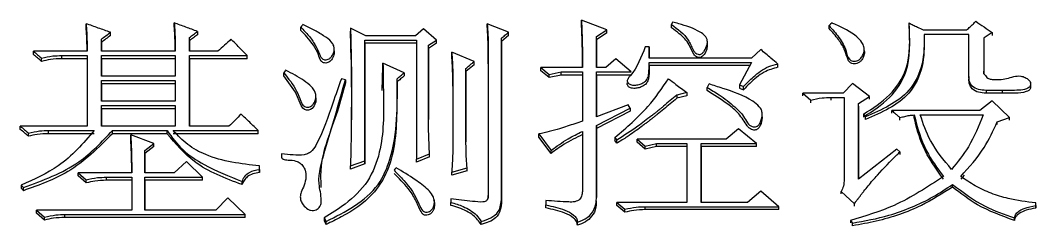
# Model space of a CAD drawing. Header units: millimetres. Extents: x 2003 to 4439, y 563 to 2285.
# Drawn here: x 2516.31 to 2527.15, y 2059.71 to 2061.9 of the extents above; entities that cross this region are included whole.
import ezdxf

# ---------------------------------------------------------------- set-up
doc = ezdxf.new("R2010")
doc.units = ezdxf.units.MM

msp = doc.modelspace()

# ---------------------------------------------------------------- linework, layer by layer
at = {"color": 7, "linetype": 'Continuous', "lineweight": 25}
for p, q in [((2517.008, 2061.831), (2517.008, 2061.866)), ((2517.95, 2061.84), (2517.95, 2061.875)), ((2521.519, 2061.774), (2521.292, 2061.866)), ((2521.292, 2061.831), (2521.292, 2061.866)), ((2522.569, 2061.802), (2522.298, 2061.903)), ((2522.298, 2061.868), (2522.298, 2061.903)), ((2523.272, 2061.884), (2523.261, 2061.857)), ((2523.261, 2061.822), (2523.261, 2061.857)), ((2517.268, 2061.739), (2517.268, 2061.774)), ((2518.198, 2061.783), (2518.198, 2061.748)), ((2519.302, 2061.794), (2519.302, 2061.829)), ((2519.994, 2061.737), (2519.832, 2061.82)), ((2519.832, 2061.82), (2519.832, 2061.785)), ((2520.611, 2061.811), (2520.524, 2061.737)), ((2520.751, 2061.691), (2520.611, 2061.811)), ((2521.519, 2061.739), (2521.519, 2061.774)), ((2522.46, 2061.728), (2522.569, 2061.802)), ((2522.569, 2061.767), (2522.46, 2061.693)), ((2522.569, 2061.767), (2522.569, 2061.802)), ((2524.942, 2061.816), (2524.942, 2061.846)), ((2525.948, 2061.799), (2526.414, 2061.799)), ((2526.435, 2061.752), (2525.959, 2061.752)), ((2525.959, 2061.752), (2525.959, 2061.723)), ((2526.435, 2061.303), (2526.435, 2061.752)), ((2526.684, 2061.771), (2526.684, 2061.741)), ((2517.171, 2061.572), (2517.171, 2061.701)), ((2517.171, 2061.666), (2517.171, 2061.701)), ((2517.171, 2061.666), (2517.171, 2061.572)), ((2518.112, 2061.572), (2518.112, 2061.719)), ((2518.112, 2061.684), (2518.112, 2061.719)), ((2518.112, 2061.684), (2518.112, 2061.572)), ((2519.983, 2061.691), (2520.535, 2061.691)), ((2519.983, 2060.401), (2519.983, 2061.691)), ((2519.983, 2061.657), (2519.983, 2061.691)), ((2519.983, 2061.657), (2519.983, 2060.368)), ((2520.535, 2061.657), (2519.983, 2061.657)), ((2520.524, 2061.737), (2519.994, 2061.737)), ((2520.535, 2061.691), (2520.535, 2060.42)), ((2520.665, 2061.636), (2520.751, 2061.691)), ((2520.751, 2061.657), (2520.665, 2061.602)), ((2520.665, 2060.845), (2520.665, 2061.636)), ((2520.665, 2061.602), (2520.665, 2061.636)), ((2520.751, 2061.657), (2520.751, 2061.691)), ((2521.519, 2061.739), (2521.444, 2061.675)), ((2521.444, 2060.004), (2521.444, 2061.71)), ((2521.444, 2061.675), (2521.444, 2061.71)), ((2521.444, 2061.675), (2521.444, 2059.971)), ((2522.46, 2061.397), (2522.46, 2061.728)), ((2522.46, 2061.693), (2522.46, 2061.728)), ((2522.46, 2061.693), (2522.46, 2061.397)), ((2523.643, 2061.629), (2523.643, 2061.664)), ((2525.96, 2061.675), (2525.96, 2061.704)), ((2526.597, 2061.715), (2526.597, 2061.359)), ((2526.597, 2061.715), (2526.597, 2061.685)), ((2526.597, 2061.685), (2526.597, 2061.33)), ((2517.019, 2061.572), (2516.446, 2061.572)), ((2516.446, 2061.537), (2516.446, 2061.572)), ((2517.96, 2061.572), (2517.171, 2061.572)), ((2518.415, 2061.572), (2518.112, 2061.572)), ((2519.657, 2061.598), (2519.657, 2061.61)), ((2519.657, 2061.575), (2519.657, 2061.587)), ((2520.665, 2061.602), (2520.665, 2060.844)), ((2521.151, 2061.462), (2520.913, 2061.563)), ((2520.913, 2061.528), (2520.913, 2061.563)), ((2523.023, 2061.618), (2522.98, 2061.618)), ((2523.023, 2061.498), (2523.023, 2061.618)), ((2523.023, 2061.618), (2523.023, 2061.583)), ((2523.023, 2061.583), (2523.023, 2061.498)), ((2524.213, 2061.59), (2524.115, 2061.498)), ((2525.316, 2061.582), (2525.316, 2061.612)), ((2516.532, 2061.464), (2516.532, 2061.498)), ((2516.749, 2061.526), (2517.019, 2061.526)), ((2516.749, 2061.492), (2516.749, 2061.526)), ((2517.019, 2061.492), (2516.749, 2061.492)), ((2517.019, 2061.526), (2517.019, 2060.771)), ((2517.171, 2061.526), (2517.96, 2061.526)), ((2517.171, 2061.305), (2517.171, 2061.526)), ((2517.171, 2061.492), (2517.171, 2061.526)), ((2517.171, 2061.492), (2517.171, 2061.305)), ((2517.96, 2061.492), (2517.171, 2061.492)), ((2517.96, 2061.526), (2517.96, 2061.305)), ((2518.112, 2061.526), (2518.728, 2061.526)), ((2518.112, 2060.771), (2518.112, 2061.526)), ((2518.112, 2061.492), (2518.112, 2061.526)), ((2518.112, 2061.492), (2518.112, 2060.771)), ((2518.728, 2061.492), (2518.112, 2061.492)), ((2518.728, 2061.492), (2518.728, 2061.526)), ((2520.405, 2061.342), (2520.178, 2061.443)), ((2520.178, 2061.409), (2520.178, 2061.443)), ((2521.151, 2061.427), (2521.065, 2061.354)), ((2521.151, 2061.427), (2521.151, 2061.462)), ((2521.303, 2061.471), (2521.303, 2060.031)), ((2521.303, 2061.471), (2521.303, 2061.437)), ((2522.666, 2061.489), (2522.558, 2061.397)), ((2522.828, 2061.351), (2522.666, 2061.489)), ((2524.115, 2061.498), (2523.023, 2061.498)), ((2523.023, 2061.452), (2524.115, 2061.452)), ((2523.023, 2061.418), (2523.023, 2061.452)), ((2524.097, 2061.418), (2523.023, 2061.418)), ((2524.115, 2061.452), (2523.986, 2061.213)), ((2524.397, 2061.4), (2524.397, 2061.434)), ((2519.118, 2061.308), (2519.118, 2061.342)), ((2520.17, 2061.151), (2520.178, 2061.409)), ((2520.405, 2061.342), (2520.405, 2061.308)), ((2521.065, 2060.605), (2521.065, 2061.388)), ((2521.065, 2061.354), (2521.065, 2061.388)), ((2521.065, 2061.354), (2521.065, 2060.605)), ((2521.865, 2061.397), (2521.952, 2061.324)), ((2522.309, 2061.397), (2521.865, 2061.397)), ((2521.952, 2061.29), (2521.865, 2061.363)), ((2521.952, 2061.324), (2522.082, 2061.351)), ((2521.952, 2061.29), (2521.952, 2061.324)), ((2522.082, 2061.317), (2521.952, 2061.29)), ((2522.082, 2061.351), (2522.309, 2061.351)), ((2522.082, 2061.317), (2522.082, 2061.351)), ((2522.309, 2061.317), (2522.082, 2061.317)), ((2522.309, 2061.351), (2522.309, 2060.826)), ((2522.558, 2061.397), (2522.46, 2061.397)), ((2522.46, 2061.351), (2522.828, 2061.351)), ((2522.46, 2060.872), (2522.46, 2061.351)), ((2522.46, 2061.317), (2522.46, 2061.351)), ((2522.46, 2061.317), (2522.46, 2060.872)), ((2522.828, 2061.317), (2522.46, 2061.317)), ((2526.597, 2061.33), (2526.597, 2061.359)), ((2517.96, 2061.305), (2517.171, 2061.305)), ((2517.171, 2061.259), (2517.96, 2061.259)), ((2517.171, 2061.038), (2517.171, 2061.259)), ((2517.171, 2061.225), (2517.171, 2061.259)), ((2517.171, 2061.225), (2517.171, 2061.038)), ((2517.96, 2061.225), (2517.171, 2061.225)), ((2517.96, 2061.259), (2517.96, 2061.038)), ((2519.778, 2061.268), (2519.734, 2061.278)), ((2519.778, 2061.268), (2519.778, 2061.234)), ((2520.329, 2061.244), (2520.329, 2061.278)), ((2520.924, 2061.198), (2520.924, 2061.232)), ((2522.797, 2061.281), (2522.797, 2061.278)), ((2523.986, 2061.213), (2524.029, 2061.195)), ((2523.986, 2061.213), (2523.986, 2061.179)), ((2525.191, 2061.228), (2525.094, 2061.125)), ((2525.375, 2061.088), (2525.191, 2061.228)), ((2526.435, 2061.303), (2526.435, 2061.274)), ((2527.094, 2061.232), (2527.094, 2061.236)), ((2527.094, 2061.207), (2527.094, 2061.209)), ((2519.46, 2061.109), (2519.46, 2061.109)), ((2519.46, 2061.075), (2519.46, 2061.106)), ((2523.423, 2061.13), (2523.315, 2061.103)), ((2523.315, 2061.103), (2523.315, 2061.069)), ((2523.423, 2061.096), (2523.315, 2061.069)), ((2523.423, 2061.13), (2523.423, 2061.096)), ((2523.986, 2061.179), (2524.029, 2061.161)), ((2524.661, 2061.125), (2524.748, 2061.05)), ((2525.094, 2061.125), (2524.661, 2061.125)), ((2526.792, 2061.153), (2526.619, 2061.153)), ((2526.619, 2061.153), (2526.619, 2061.125)), ((2526.792, 2061.124), (2526.619, 2061.124)), ((2526.792, 2061.153), (2526.792, 2061.124)), ((2517.96, 2061.038), (2517.171, 2061.038)), ((2517.171, 2060.992), (2517.96, 2060.992)), ((2517.171, 2060.771), (2517.171, 2060.992)), ((2517.171, 2060.958), (2517.171, 2060.992)), ((2517.96, 2060.992), (2517.96, 2060.771)), ((2522.796, 2061.001), (2522.46, 2060.872)), ((2522.817, 2060.965), (2522.796, 2061.001)), ((2524.748, 2061.022), (2524.748, 2061.05)), ((2524.964, 2061.078), (2525.105, 2061.078)), ((2524.964, 2061.05), (2524.964, 2061.078)), ((2525.105, 2061.078), (2525.105, 2060.205)), ((2525.256, 2061.013), (2525.375, 2061.088)), ((2525.256, 2060.205), (2525.256, 2061.013)), ((2525.256, 2060.984), (2525.256, 2061.013)), ((2525.375, 2061.059), (2525.375, 2061.088)), ((2526.684, 2061.041), (2526.554, 2060.938)), ((2526.868, 2060.863), (2526.684, 2061.041)), ((2517.171, 2060.958), (2517.171, 2060.771)), ((2517.96, 2060.958), (2517.171, 2060.958)), ((2522.46, 2060.78), (2522.817, 2060.965)), ((2522.817, 2060.931), (2522.46, 2060.747)), ((2522.817, 2060.965), (2522.817, 2060.931)), ((2524.228, 2060.905), (2524.228, 2060.912)), ((2524.228, 2060.878), (2524.228, 2060.902)), ((2525.256, 2060.984), (2525.256, 2060.205)), ((2525.31, 2060.9), (2525.332, 2060.872)), ((2525.31, 2060.9), (2525.31, 2060.872)), ((2526.554, 2060.938), (2525.613, 2060.938)), ((2525.613, 2060.91), (2525.613, 2060.938)), ((2525.851, 2060.863), (2525.851, 2060.891)), ((2525.916, 2060.891), (2526.587, 2060.891)), ((2517.019, 2060.771), (2516.305, 2060.771)), ((2516.305, 2060.737), (2516.305, 2060.771)), ((2517.96, 2060.771), (2517.171, 2060.771)), ((2518.534, 2060.771), (2518.112, 2060.771)), ((2522.46, 2060.041), (2522.46, 2060.78)), ((2522.46, 2060.78), (2522.46, 2060.747)), ((2525.332, 2060.844), (2525.332, 2060.872)), ((2525.7, 2060.835), (2525.7, 2060.863)), ((2526.738, 2060.816), (2526.868, 2060.863)), ((2526.738, 2060.788), (2526.738, 2060.816)), ((2526.868, 2060.835), (2526.868, 2060.863)), ((2516.392, 2060.664), (2516.392, 2060.697)), ((2516.608, 2060.725), (2517.095, 2060.725)), ((2516.608, 2060.691), (2516.608, 2060.725)), ((2517.095, 2060.691), (2516.608, 2060.691)), ((2517.29, 2060.725), (2517.874, 2060.725)), ((2517.29, 2060.691), (2517.29, 2060.725)), ((2517.874, 2060.691), (2517.29, 2060.691)), ((2517.733, 2060.586), (2517.484, 2060.679)), ((2517.484, 2060.645), (2517.484, 2060.679)), ((2517.874, 2060.691), (2517.874, 2060.725)), ((2517.939, 2060.725), (2518.847, 2060.725)), ((2518.847, 2060.691), (2517.939, 2060.691)), ((2518.847, 2060.691), (2518.847, 2060.725)), ((2521.844, 2060.688), (2521.973, 2060.513)), ((2521.844, 2060.654), (2521.844, 2060.688)), ((2522.309, 2060.715), (2522.309, 2060.087)), ((2522.46, 2060.747), (2522.46, 2060.008)), ((2523.975, 2060.743), (2523.845, 2060.632)), ((2524.169, 2060.586), (2523.975, 2060.743)), ((2517.636, 2060.512), (2517.733, 2060.586)), ((2517.733, 2060.553), (2517.636, 2060.479)), ((2517.733, 2060.553), (2517.733, 2060.586)), ((2521.973, 2060.479), (2521.844, 2060.654)), ((2522.655, 2060.651), (2522.677, 2060.623)), ((2522.655, 2060.651), (2522.655, 2060.618)), ((2522.677, 2060.59), (2522.655, 2060.618)), ((2522.677, 2060.59), (2522.677, 2060.623)), ((2522.893, 2060.632), (2522.98, 2060.559)), ((2523.845, 2060.632), (2522.893, 2060.632)), ((2522.893, 2060.599), (2522.893, 2060.632)), ((2522.98, 2060.525), (2522.893, 2060.599)), ((2522.98, 2060.559), (2523.099, 2060.586)), ((2522.98, 2060.525), (2522.98, 2060.559)), ((2523.099, 2060.553), (2522.98, 2060.525)), ((2523.099, 2060.586), (2523.423, 2060.586)), ((2523.423, 2060.553), (2523.099, 2060.553)), ((2523.575, 2060.586), (2524.169, 2060.586)), ((2523.575, 2060.553), (2523.575, 2060.586)), ((2524.169, 2060.553), (2523.575, 2060.553)), ((2524.169, 2060.553), (2524.169, 2060.586)), ((2517.636, 2060.272), (2517.636, 2060.512)), ((2517.636, 2060.479), (2517.636, 2060.512)), ((2517.636, 2060.479), (2517.636, 2060.272)), ((2520.535, 2060.42), (2520.675, 2060.475)), ((2520.675, 2060.442), (2520.535, 2060.387)), ((2520.675, 2060.442), (2520.675, 2060.475)), ((2521.973, 2060.479), (2521.973, 2060.513)), ((2525.667, 2060.525), (2525.256, 2060.205)), ((2525.7, 2060.497), (2525.667, 2060.525)), ((2525.7, 2060.497), (2525.7, 2060.469)), ((2518.079, 2060.392), (2517.95, 2060.272)), ((2518.252, 2060.226), (2518.079, 2060.392)), ((2518.858, 2060.309), (2518.858, 2060.346)), ((2518.858, 2060.313), (2518.858, 2060.346)), ((2519.832, 2060.346), (2519.983, 2060.401)), ((2519.983, 2060.368), (2519.832, 2060.313)), ((2519.832, 2060.313), (2519.832, 2060.346)), ((2519.983, 2060.368), (2519.983, 2060.401)), ((2520.535, 2060.387), (2520.535, 2060.42)), ((2516.922, 2060.272), (2517.008, 2060.198)), ((2517.495, 2060.272), (2516.922, 2060.272)), ((2516.922, 2060.239), (2516.922, 2060.272)), ((2517.008, 2060.165), (2516.922, 2060.239)), ((2517.225, 2060.226), (2517.495, 2060.226)), ((2517.225, 2060.193), (2517.225, 2060.226)), ((2517.495, 2060.226), (2517.495, 2059.874)), ((2517.95, 2060.272), (2517.636, 2060.272)), ((2517.636, 2060.226), (2518.252, 2060.226)), ((2517.636, 2059.874), (2517.636, 2060.226)), ((2517.636, 2060.193), (2517.636, 2060.226)), ((2518.252, 2060.193), (2518.252, 2060.226)), ((2518.858, 2060.309), (2518.858, 2060.276)), ((2520.913, 2060.281), (2521.076, 2060.327)), ((2521.076, 2060.295), (2520.913, 2060.248)), ((2520.913, 2060.248), (2520.913, 2060.281)), ((2521.076, 2060.295), (2521.076, 2060.327)), ((2526.385, 2060.248), (2526.349, 2060.206)), ((2516.316, 2060.142), (2516.338, 2060.115)), ((2516.316, 2060.142), (2516.316, 2060.11)), ((2517.008, 2060.165), (2517.008, 2060.198)), ((2517.495, 2060.193), (2517.225, 2060.193)), ((2517.636, 2060.193), (2517.636, 2059.874)), ((2518.252, 2060.193), (2517.636, 2060.193)), ((2518.674, 2060.147), (2518.674, 2060.179)), ((2526.262, 2060.122), (2526.262, 2060.149)), ((2516.338, 2060.082), (2516.338, 2060.115)), ((2520.717, 2060.008), (2520.717, 2060.015)), ((2521.303, 2059.999), (2521.303, 2060.031)), ((2522.46, 2060.008), (2522.46, 2060.041)), ((2524.213, 2060.078), (2524.072, 2059.957)), ((2524.407, 2059.911), (2524.213, 2060.078)), ((2525.072, 2060.074), (2525.213, 2059.942)), ((2525.072, 2060.047), (2525.072, 2060.074)), ((2518.523, 2060.004), (2518.393, 2059.874)), ((2518.707, 2059.827), (2518.523, 2060.004)), ((2520.903, 2059.994), (2520.903, 2059.957)), ((2520.903, 2059.994), (2520.903, 2059.962)), ((2520.903, 2059.925), (2520.903, 2059.957)), ((2521.444, 2059.971), (2521.444, 2060.004)), ((2521.919, 2059.976), (2521.919, 2059.929)), ((2521.919, 2059.976), (2521.919, 2059.943)), ((2521.919, 2059.897), (2521.919, 2059.929)), ((2522.458, 2059.942), (2522.458, 2059.975)), ((2522.677, 2059.957), (2522.763, 2059.883)), ((2523.423, 2059.957), (2522.677, 2059.957)), ((2522.677, 2059.925), (2522.677, 2059.957)), ((2522.763, 2059.851), (2522.677, 2059.925)), ((2522.98, 2059.911), (2524.407, 2059.911)), ((2522.98, 2059.879), (2522.98, 2059.911)), ((2524.072, 2059.957), (2523.575, 2059.957)), ((2524.407, 2059.879), (2524.407, 2059.911)), ((2525.213, 2059.915), (2525.213, 2059.942)), ((2527.149, 2059.923), (2527.149, 2059.951)), ((2527.149, 2059.925), (2527.149, 2059.951)), ((2527.149, 2059.923), (2527.149, 2059.897)), ((2516.478, 2059.874), (2516.565, 2059.8)), ((2517.495, 2059.874), (2516.478, 2059.874)), ((2516.478, 2059.842), (2516.478, 2059.874)), ((2516.565, 2059.767), (2516.478, 2059.842)), ((2516.565, 2059.767), (2516.565, 2059.8)), ((2516.781, 2059.827), (2518.707, 2059.827)), ((2516.781, 2059.795), (2516.781, 2059.827)), ((2518.707, 2059.795), (2516.781, 2059.795)), ((2518.393, 2059.874), (2517.636, 2059.874)), ((2518.707, 2059.795), (2518.707, 2059.827)), ((2522.763, 2059.851), (2522.763, 2059.883)), ((2524.407, 2059.879), (2522.98, 2059.879)), ((2519.55, 2059.79), (2519.572, 2059.753)), ((2519.55, 2059.79), (2519.55, 2059.758)), ((2519.55, 2059.758), (2519.572, 2059.721)), ((2519.572, 2059.721), (2519.572, 2059.753)), ((2521.227, 2059.721), (2521.227, 2059.753)), ((2522.255, 2059.712), (2522.255, 2059.744)), ((2525.17, 2059.763), (2525.191, 2059.735)), ((2525.17, 2059.763), (2525.17, 2059.737)), ((2525.191, 2059.708), (2525.191, 2059.735)), ((2526.922, 2059.765), (2526.922, 2059.791))]:
    msp.add_line(p, q, dxfattribs=at)
at = {"color": 7, "linetype": 'Continuous', "lineweight": 25, "flags": 128}
for points in [[(2519.323, 2061.857), (2519.318, 2061.85), (2519.31, 2061.839), (2519.302, 2061.829)], [(2524.975, 2061.874), (2524.959, 2061.86), (2524.942, 2061.846)], [(2519.139, 2061.37), (2519.134, 2061.363), (2519.126, 2061.352), (2519.118, 2061.342)], [(2521.865, 2061.363), (2521.865, 2061.372), (2521.865, 2061.38), (2521.865, 2061.397)], [(2519.46, 2061.075), (2519.46, 2061.033), (2519.444, 2060.99), (2519.423, 2060.961), (2519.404, 2060.948), (2519.382, 2060.941), (2519.361, 2060.942), (2519.339, 2060.95), (2519.322, 2060.964), (2519.305, 2060.992), (2519.245, 2061.133), (2519.118, 2061.308), (2519.118, 2061.308)], [(2523.639, 2061.152), (2523.639, 2061.169), (2523.639, 2061.186)], [(2524.029, 2061.161), (2524.029, 2061.178), (2524.029, 2061.195)], [(2524.661, 2061.097), (2524.661, 2061.104), (2524.661, 2061.111), (2524.661, 2061.125)], [(2523.099, 2060.553), (2523.099, 2060.561), (2523.099, 2060.57), (2523.099, 2060.586)], [(2520.319, 2060.327), (2520.313, 2060.32), (2520.305, 2060.31), (2520.297, 2060.3)], [(2516.316, 2060.11), (2516.327, 2060.096), (2516.338, 2060.082)]]:
    msp.add_lwpolyline(points, dxfattribs=at)
at = {"color": 7, "linetype": 'Continuous', "lineweight": 25}
for points, knots in [([(2517.008, 2061.866), (2517.01, 2061.834), (2517.015, 2061.77), (2517.018, 2061.672), (2517.019, 2061.605), (2517.019, 2061.572)], [0, 0, 0, 0, 0.32278, 0.661317, 1, 1, 1, 1]), ([(2517.268, 2061.774), (2517.225, 2061.789), (2517.138, 2061.82), (2517.052, 2061.851), (2517.008, 2061.866)], [0, 0, 0, 0, 0.499999, 1, 1, 1, 1]), ([(2517.95, 2061.875), (2517.952, 2061.843), (2517.957, 2061.776), (2517.959, 2061.675), (2517.96, 2061.606), (2517.96, 2061.572)], [0, 0, 0, 0, 0.320799, 0.66032, 1, 1, 1, 1]), ([(2518.198, 2061.783), (2518.157, 2061.799), (2518.074, 2061.829), (2517.991, 2061.86), (2517.95, 2061.875)], [0, 0, 0, 0, 0.499999, 1, 1, 1, 1]), ([(2519.302, 2061.829), (2519.331, 2061.799), (2519.387, 2061.741), (2519.456, 2061.644), (2519.491, 2061.564), (2519.512, 2061.512), (2519.528, 2061.493), (2519.545, 2061.483), (2519.564, 2061.48), (2519.584, 2061.482), (2519.607, 2061.491), (2519.631, 2061.516), (2519.65, 2061.55), (2519.661, 2061.591), (2519.654, 2061.632), (2519.621, 2061.688), (2519.54, 2061.742), (2519.437, 2061.802), (2519.361, 2061.838), (2519.323, 2061.857)], [0, 0, 0, 0, 0.120486, 0.230168, 0.339823, 0.374602, 0.392982, 0.411577, 0.427593, 0.446559, 0.467306, 0.493913, 0.542941, 0.579847, 0.61702, 0.661529, 0.765546, 0.882403, 1, 1, 1, 1]), ([(2521.292, 2061.866), (2521.295, 2061.827), (2521.3, 2061.748), (2521.303, 2061.616), (2521.303, 2061.524), (2521.303, 2061.471)], [0, 0, 0, 0, 0.299228, 0.598476, 1, 1, 1, 1]), ([(2522.298, 2061.903), (2522.302, 2061.814), (2522.307, 2061.686), (2522.309, 2061.517), (2522.309, 2061.437), (2522.309, 2061.397)], [0, 0, 0, 0, 0.525139, 0.762561, 1, 1, 1, 1]), ([(2522.309, 2061.397), (2522.309, 2061.43), (2522.309, 2061.507), (2522.307, 2061.664), (2522.301, 2061.788), (2522.298, 2061.868)], [0, 0, 0, 0, 0.209271, 0.491301, 1, 1, 1, 1]), ([(2523.261, 2061.857), (2523.328, 2061.807), (2523.43, 2061.733), (2523.476, 2061.613), (2523.504, 2061.565), (2523.522, 2061.549), (2523.539, 2061.54), (2523.558, 2061.537), (2523.574, 2061.54), (2523.592, 2061.552), (2523.619, 2061.585), (2523.641, 2061.631), (2523.644, 2061.679), (2523.636, 2061.712), (2523.611, 2061.746), (2523.517, 2061.812), (2523.394, 2061.85), (2523.293, 2061.878), (2523.272, 2061.884)], [0, 0, 0, 0, 0.227643, 0.340918, 0.369432, 0.383636, 0.40814, 0.421602, 0.435183, 0.450932, 0.481252, 0.554321, 0.592682, 0.621741, 0.650784, 0.712011, 0.938181, 1, 1, 1, 1]), ([(2524.942, 2061.846), (2524.979, 2061.804), (2525.054, 2061.722), (2525.123, 2061.599), (2525.14, 2061.503), (2525.175, 2061.472), (2525.198, 2061.465), (2525.224, 2061.465), (2525.252, 2061.473), (2525.28, 2061.493), (2525.303, 2061.526), (2525.32, 2061.569), (2525.318, 2061.62), (2525.292, 2061.676), (2525.196, 2061.769), (2525.08, 2061.828), (2524.987, 2061.868), (2524.975, 2061.874)], [0, 0, 0, 0, 0.147264, 0.295549, 0.379238, 0.397703, 0.416178, 0.440331, 0.464931, 0.490583, 0.529382, 0.57023, 0.614805, 0.662848, 0.734386, 0.964893, 1, 1, 1, 1]), ([(2525.31, 2060.9), (2525.408, 2060.963), (2525.6, 2061.084), (2525.822, 2061.426), (2525.806, 2061.704), (2525.797, 2061.874)], [0, 0, 0, 0, 0.29142, 0.569226, 1, 1, 1, 1]), ([(2525.797, 2061.874), (2525.812, 2061.866), (2525.841, 2061.852), (2525.892, 2061.827), (2525.928, 2061.809), (2525.948, 2061.799)], [0, 0, 0, 0, 0.293208, 0.586415, 1, 1, 1, 1]), ([(2526.414, 2061.799), (2526.425, 2061.81), (2526.448, 2061.832), (2526.48, 2061.863), (2526.501, 2061.882), (2526.511, 2061.892)], [0, 0, 0, 0, 0.365746, 0.682872, 1, 1, 1, 1]), ([(2526.511, 2061.892), (2526.54, 2061.872), (2526.597, 2061.832), (2526.655, 2061.791), (2526.684, 2061.771)], [0, 0, 0, 0, 0.4999994, 1, 1, 1, 1]), ([(2517.019, 2061.572), (2517.018, 2061.592), (2517.018, 2061.645), (2517.015, 2061.732), (2517.011, 2061.798), (2517.008, 2061.831)], [0, 0, 0, 0, 0.233176, 0.61648, 1, 1, 1, 1]), ([(2517.171, 2061.701), (2517.187, 2061.713), (2517.219, 2061.737), (2517.252, 2061.762), (2517.268, 2061.774)], [0, 0, 0, 0, 0.500001, 1, 1, 1, 1]), ([(2517.96, 2061.572), (2517.96, 2061.593), (2517.959, 2061.648), (2517.957, 2061.738), (2517.952, 2061.806), (2517.95, 2061.84)], [0, 0, 0, 0, 0.2340221, 0.6168547, 1, 1, 1, 1]), ([(2518.112, 2061.719), (2518.126, 2061.73), (2518.155, 2061.751), (2518.184, 2061.773), (2518.198, 2061.783)], [0, 0, 0, 0, 0.5000012, 1, 1, 1, 1]), ([(2518.198, 2061.748), (2518.184, 2061.738), (2518.155, 2061.716), (2518.126, 2061.695), (2518.112, 2061.684)], [0, 0, 0, 0, 0.499999, 1, 1, 1, 1]), ([(2519.656, 2061.575), (2519.657, 2061.574), (2519.661, 2061.56), (2519.654, 2061.525), (2519.636, 2061.487), (2519.611, 2061.461), (2519.59, 2061.449), (2519.567, 2061.445), (2519.546, 2061.448), (2519.529, 2061.457), (2519.505, 2061.484), (2519.476, 2061.586), (2519.398, 2061.695), (2519.323, 2061.772), (2519.302, 2061.794)], [0, 0, 0, 0, 0.0055612, 0.0706638, 0.1676367, 0.2085209, 0.2434023, 0.2783337, 0.313115, 0.3400719, 0.3669681, 0.4836117, 0.8508324, 1, 1, 1, 1]), ([(2519.832, 2061.82), (2519.832, 2061.81), (2519.832, 2061.795), (2519.833, 2061.775), (2519.833, 2061.76), (2519.834, 2061.745), (2519.834, 2061.73), (2519.834, 2061.715), (2519.835, 2061.703), (2519.835, 2061.693), (2519.835, 2061.685), (2519.835, 2061.678), (2519.835, 2061.67), (2519.835, 2061.663), (2519.836, 2061.655), (2519.836, 2061.648), (2519.836, 2061.633), (2519.837, 2061.581), (2519.838, 2061.521), (2519.84, 2061.461), (2519.84, 2061.431), (2519.841, 2061.391), (2519.841, 2061.341), (2519.842, 2061.281), (2519.842, 2061.221), (2519.843, 2061.161), (2519.843, 2061.101), (2519.842, 2061.041), (2519.842, 2060.981), (2519.842, 2060.92), (2519.841, 2060.86), (2519.84, 2060.8), (2519.839, 2060.74), (2519.838, 2060.68), (2519.837, 2060.63), (2519.837, 2060.59), (2519.836, 2060.559), (2519.836, 2060.529), (2519.835, 2060.499), (2519.834, 2060.459), (2519.833, 2060.423), (2519.832, 2060.382), (2519.832, 2060.361), (2519.832, 2060.346)], [0, 0, 0, 0, 0.0203708, 0.0305563, 0.0407417, 0.0509271, 0.0611126, 0.071298, 0.0814834, 0.0865761, 0.0916688, 0.0967616, 0.1018543, 0.106947, 0.1120397, 0.1171324, 0.1222251, 0.142596, 0.2240796, 0.2444504, 0.2648213, 0.2851921, 0.3259339, 0.3666757, 0.4074174, 0.4481592, 0.488901, 0.5296427, 0.5703845, 0.6111262, 0.651868, 0.6926097, 0.7333515, 0.7740932, 0.8148349, 0.8352058, 0.8555767, 0.8759475, 0.8963184, 0.9166892, 0.9583446, 0.9687584, 1, 1, 1, 1]), ([(2519.836, 2061.558), (2519.836, 2061.593), (2519.834, 2061.668), (2519.833, 2061.744), (2519.832, 2061.785)], [0, 0, 0, 0, 0.455718, 1, 1, 1, 1]), ([(2521.303, 2061.437), (2521.303, 2061.476), (2521.303, 2061.555), (2521.301, 2061.686), (2521.295, 2061.778), (2521.292, 2061.831)], [0, 0, 0, 0, 0.299614, 0.599241, 1, 1, 1, 1]), ([(2521.444, 2061.71), (2521.456, 2061.721), (2521.481, 2061.742), (2521.507, 2061.763), (2521.519, 2061.774)], [0, 0, 0, 0, 0.499999, 1, 1, 1, 1]), ([(2523.641, 2061.629), (2523.639, 2061.614), (2523.635, 2061.576), (2523.61, 2061.536), (2523.584, 2061.512), (2523.569, 2061.504), (2523.553, 2061.503), (2523.534, 2061.508), (2523.514, 2061.52), (2523.479, 2061.564), (2523.451, 2061.659), (2523.359, 2061.75), (2523.289, 2061.802), (2523.261, 2061.822)], [0, 0, 0, 0, 0.07582, 0.1920225, 0.2269507, 0.2494281, 0.2720712, 0.3002624, 0.3412801, 0.3833768, 0.5728284, 0.8321438, 1, 1, 1, 1]), ([(2525.315, 2061.582), (2525.316, 2061.58), (2525.322, 2061.563), (2525.316, 2061.526), (2525.297, 2061.485), (2525.27, 2061.455), (2525.241, 2061.439), (2525.213, 2061.435), (2525.188, 2061.438), (2525.169, 2061.447), (2525.15, 2061.467), (2525.131, 2061.518), (2525.107, 2061.602), (2525.039, 2061.708), (2524.977, 2061.777), (2524.942, 2061.816)], [0, 0, 0, 0, 0.007427, 0.08003, 0.156119, 0.209437, 0.252123, 0.294833, 0.329859, 0.356953, 0.384034, 0.449164, 0.593735, 0.772907, 1, 1, 1, 1]), ([(2525.31, 2060.872), (2525.408, 2060.934), (2525.6, 2061.055), (2525.822, 2061.397), (2525.806, 2061.675), (2525.797, 2061.844)], [0, 0, 0, 0, 0.291558, 0.569369, 1, 1, 1, 1]), ([(2525.959, 2061.752), (2525.959, 2061.647), (2525.959, 2061.437), (2525.784, 2061.066), (2525.505, 2060.947), (2525.332, 2060.872)], [0, 0, 0, 0, 0.271711, 0.545564, 1, 1, 1, 1]), ([(2526.684, 2061.771), (2526.67, 2061.762), (2526.641, 2061.743), (2526.612, 2061.724), (2526.597, 2061.715)], [0, 0, 0, 0, 0.5, 1, 1, 1, 1]), ([(2517.268, 2061.739), (2517.252, 2061.727), (2517.219, 2061.703), (2517.187, 2061.678), (2517.171, 2061.666)], [0, 0, 0, 0, 0.499998, 1, 1, 1, 1]), ([(2518.555, 2061.701), (2518.532, 2061.679), (2518.485, 2061.636), (2518.438, 2061.593), (2518.415, 2061.572)], [0, 0, 0, 0, 0.5, 1, 1, 1, 1]), ([(2518.728, 2061.526), (2518.7, 2061.555), (2518.642, 2061.613), (2518.584, 2061.672), (2518.555, 2061.701)], [0, 0, 0, 0, 0.5, 1, 1, 1, 1]), ([(2525.959, 2061.722), (2525.959, 2061.618), (2525.959, 2061.408), (2525.784, 2061.037), (2525.505, 2060.918), (2525.332, 2060.843)], [0, 0, 0, 0, 0.27158, 0.545365, 1, 1, 1, 1]), ([(2516.446, 2061.572), (2516.46, 2061.56), (2516.489, 2061.535), (2516.518, 2061.511), (2516.532, 2061.498)], [0, 0, 0, 0, 0.5, 1, 1, 1, 1]), ([(2516.532, 2061.464), (2516.518, 2061.476), (2516.489, 2061.501), (2516.46, 2061.525), (2516.446, 2061.537)], [0, 0, 0, 0, 0.499998, 1, 1, 1, 1]), ([(2519.836, 2061.569), (2519.838, 2061.412), (2519.842, 2061.167), (2519.84, 2060.88), (2519.838, 2060.75), (2519.838, 2060.719), (2519.838, 2060.716), (2519.838, 2060.716), (2519.838, 2060.716)], [0, 0, 0, 0, 0.55345, 0.867203, 0.980365, 0.994237, 0.998832, 1, 1, 1, 1]), ([(2520.913, 2061.563), (2520.916, 2061.527), (2520.921, 2061.455), (2520.924, 2061.344), (2520.924, 2061.269), (2520.924, 2061.232)], [0, 0, 0, 0, 0.321919, 0.660869, 1, 1, 1, 1]), ([(2520.924, 2061.198), (2520.924, 2061.233), (2520.924, 2061.306), (2520.92, 2061.416), (2520.916, 2061.491), (2520.913, 2061.528)], [0, 0, 0, 0, 0.322349, 0.661088, 1, 1, 1, 1]), ([(2522.98, 2061.618), (2522.937, 2061.509), (2522.891, 2061.39), (2522.8, 2061.288), (2522.786, 2061.265), (2522.788, 2061.245), (2522.796, 2061.232), (2522.807, 2061.222), (2522.831, 2061.21), (2522.868, 2061.207), (2522.913, 2061.215), (2522.955, 2061.232), (2522.996, 2061.26), (2523.016, 2061.31), (2523.02, 2061.376), (2523.022, 2061.423), (2523.023, 2061.452)], [0, 0, 0, 0, 0.4106821, 0.448949, 0.4854413, 0.5017381, 0.5185591, 0.5366257, 0.5556421, 0.6082136, 0.6598889, 0.7105938, 0.7607915, 0.8279721, 0.8949904, 1, 1, 1, 1]), ([(2524.397, 2061.434), (2524.372, 2061.455), (2524.329, 2061.492), (2524.267, 2061.544), (2524.231, 2061.575), (2524.213, 2061.59)], [0, 0, 0, 0, 0.407162, 0.703581, 1, 1, 1, 1]), ([(2516.532, 2061.498), (2516.572, 2061.508), (2516.643, 2061.524), (2516.717, 2061.525), (2516.749, 2061.526)], [0, 0, 0, 0, 0.558835, 1, 1, 1, 1]), ([(2516.749, 2061.492), (2516.708, 2061.49), (2516.634, 2061.489), (2516.564, 2061.471), (2516.532, 2061.464)], [0, 0, 0, 0, 0.5610854, 1, 1, 1, 1]), ([(2520.178, 2061.443), (2520.18, 2061.333), (2520.185, 2061.016), (2520.189, 2060.584), (2520.033, 2060.171), (2519.8, 2059.946), (2519.626, 2059.838), (2519.55, 2059.79)], [0, 0, 0, 0, 0.178231, 0.509536, 0.685642, 0.862667, 1, 1, 1, 1]), ([(2521.065, 2061.388), (2521.077, 2061.399), (2521.098, 2061.416), (2521.127, 2061.441), (2521.143, 2061.455), (2521.151, 2061.462)], [0, 0, 0, 0, 0.428366, 0.714182, 1, 1, 1, 1]), ([(2523.023, 2061.418), (2523.022, 2061.381), (2523.021, 2061.33), (2523.013, 2061.264), (2522.992, 2061.224), (2522.955, 2061.198), (2522.913, 2061.181), (2522.868, 2061.173), (2522.831, 2061.176), (2522.807, 2061.188), (2522.796, 2061.198), (2522.788, 2061.211), (2522.786, 2061.228), (2522.793, 2061.239), (2522.798, 2061.246)], [0, 0, 0, 0, 0.245823, 0.342709, 0.440308, 0.532677, 0.626007, 0.721139, 0.817923, 0.852922, 0.886162, 0.917099, 0.947064, 1, 1, 1, 1]), ([(2524.029, 2061.195), (2524.063, 2061.23), (2524.12, 2061.289), (2524.211, 2061.359), (2524.296, 2061.414), (2524.363, 2061.427), (2524.397, 2061.434)], [0, 0, 0, 0, 0.3344154, 0.5531384, 0.7747372, 1, 1, 1, 1]), ([(2519.118, 2061.342), (2519.169, 2061.28), (2519.246, 2061.186), (2519.29, 2061.063), (2519.313, 2061.009), (2519.331, 2060.987), (2519.351, 2060.977), (2519.374, 2060.973), (2519.396, 2060.977), (2519.419, 2060.989), (2519.442, 2061.016), (2519.462, 2061.057), (2519.463, 2061.107), (2519.449, 2061.153), (2519.381, 2061.233), (2519.27, 2061.299), (2519.173, 2061.352), (2519.139, 2061.37)], [0, 0, 0, 0, 0.226353, 0.339206, 0.374163, 0.395072, 0.416138, 0.435558, 0.45699, 0.476776, 0.506219, 0.555776, 0.604139, 0.64694, 0.693735, 0.894302, 1, 1, 1, 1]), ([(2520.329, 2061.278), (2520.342, 2061.288), (2520.367, 2061.31), (2520.392, 2061.331), (2520.405, 2061.342)], [0, 0, 0, 0, 0.5, 1, 1, 1, 1]), ([(2524.397, 2061.4), (2524.346, 2061.386), (2524.262, 2061.364), (2524.168, 2061.293), (2524.095, 2061.23), (2524.051, 2061.184), (2524.029, 2061.161)], [0, 0, 0, 0, 0.345362, 0.565607, 0.783612, 1, 1, 1, 1]), ([(2526.597, 2061.359), (2526.596, 2061.355), (2526.594, 2061.348), (2526.593, 2061.339), (2526.594, 2061.332), (2526.601, 2061.324), (2526.613, 2061.311), (2526.625, 2061.291), (2526.651, 2061.276), (2526.722, 2061.265), (2526.839, 2061.271), (2526.956, 2061.32), (2527.038, 2061.293), (2527.072, 2061.271), (2527.09, 2061.248), (2527.096, 2061.228), (2527.095, 2061.209), (2527.088, 2061.193), (2527.073, 2061.18), (2527.034, 2061.162), (2526.938, 2061.151), (2526.851, 2061.152), (2526.792, 2061.153)], [0, 0, 0, 0, 0.0138, 0.025127, 0.031098, 0.037099, 0.060784, 0.089374, 0.112534, 0.153888, 0.320046, 0.483741, 0.537098, 0.589789, 0.612612, 0.635583, 0.657284, 0.674402, 0.691535, 0.721107, 0.811251, 1, 1, 1, 1]), ([(2519.734, 2061.278), (2519.704, 2061.191), (2519.62, 2060.958), (2519.534, 2060.696), (2519.435, 2060.519), (2519.386, 2060.478), (2519.315, 2060.456), (2519.216, 2060.463), (2519.137, 2060.471), (2519.096, 2060.475)], [0, 0, 0, 0, 0.239125, 0.645779, 0.717633, 0.759609, 0.801685, 0.898672, 1, 1, 1, 1]), ([(2519.096, 2060.438), (2519.097, 2060.436), (2519.098, 2060.43), (2519.104, 2060.423), (2519.117, 2060.415), (2519.138, 2060.411), (2519.184, 2060.408), (2519.239, 2060.406), (2519.295, 2060.379), (2519.329, 2060.343), (2519.352, 2060.292), (2519.36, 2060.222), (2519.34, 2060.142), (2519.306, 2060.075), (2519.293, 2060.019), (2519.3, 2059.971), (2519.328, 2059.925), (2519.365, 2059.89), (2519.405, 2059.871), (2519.437, 2059.868), (2519.465, 2059.876), (2519.489, 2059.892), (2519.507, 2059.914), (2519.519, 2059.945), (2519.522, 2060.028), (2519.468, 2060.215), (2519.605, 2060.652), (2519.707, 2061.017), (2519.778, 2061.268)], [0, 0, 0, 0, 0.003564, 0.007141, 0.011667, 0.022281, 0.03379, 0.068951, 0.089643, 0.110396, 0.130498, 0.162022, 0.201668, 0.236438, 0.25911, 0.277, 0.29888, 0.327265, 0.340596, 0.354041, 0.36589, 0.376926, 0.38899, 0.402933, 0.419058, 0.496673, 0.653151, 1, 1, 1, 1]), ([(2519.778, 2061.234), (2519.751, 2061.133), (2519.669, 2060.822), (2519.502, 2060.458), (2519.513, 2060.178), (2519.516, 2060.116)], [0, 0, 0, 0, 0.274566, 0.839435, 1, 1, 1, 1]), ([(2519.572, 2059.753), (2519.675, 2059.805), (2519.88, 2059.908), (2520.14, 2060.125), (2520.338, 2060.598), (2520.333, 2060.987), (2520.329, 2061.278)], [0, 0, 0, 0, 0.180959, 0.363243, 0.524232, 1, 1, 1, 1]), ([(2520.329, 2061.244), (2520.329, 2061.135), (2520.327, 2060.808), (2520.299, 2060.377), (2520.049, 2059.996), (2519.805, 2059.833), (2519.626, 2059.747), (2519.572, 2059.721)], [0, 0, 0, 0, 0.1807563, 0.5448051, 0.6870336, 0.9056782, 1, 1, 1, 1]), ([(2520.405, 2061.308), (2520.392, 2061.297), (2520.367, 2061.276), (2520.342, 2061.254), (2520.329, 2061.244)], [0, 0, 0, 0, 0.5, 1, 1, 1, 1]), ([(2520.924, 2061.232), (2520.924, 2061.05), (2520.924, 2060.842), (2520.924, 2060.632), (2520.924, 2060.605)], [0, 0, 0, 0, 0.868151, 1, 1, 1, 1]), ([(2522.655, 2060.651), (2522.779, 2060.756), (2522.999, 2060.943), (2523.159, 2061.176), (2523.228, 2061.278)], [0, 0, 0, 0, 0.564764, 1, 1, 1, 1]), ([(2523.228, 2061.278), (2523.255, 2061.258), (2523.3, 2061.223), (2523.365, 2061.174), (2523.404, 2061.145), (2523.423, 2061.13)], [0, 0, 0, 0, 0.404154, 0.702076, 1, 1, 1, 1]), ([(2523.639, 2061.186), (2523.683, 2061.16), (2523.787, 2061.097), (2523.925, 2060.991), (2524.033, 2060.885), (2524.068, 2060.801), (2524.107, 2060.772), (2524.134, 2060.763), (2524.158, 2060.763), (2524.177, 2060.771), (2524.196, 2060.789), (2524.218, 2060.833), (2524.233, 2060.888), (2524.223, 2060.945), (2524.189, 2060.993), (2524.061, 2061.091), (2523.869, 2061.155), (2523.71, 2061.207), (2523.661, 2061.223)], [0, 0, 0, 0, 0.09823, 0.238084, 0.342847, 0.395046, 0.415643, 0.436328, 0.448822, 0.461404, 0.474978, 0.500048, 0.559261, 0.58729, 0.615214, 0.674822, 0.90112, 1, 1, 1, 1]), ([(2523.661, 2061.223), (2523.659, 2061.219), (2523.655, 2061.212), (2523.648, 2061.199), (2523.642, 2061.19), (2523.639, 2061.186)], [0, 0, 0, 0, 0.253618, 0.626812, 1, 1, 1, 1]), ([(2526.619, 2061.153), (2526.592, 2061.155), (2526.539, 2061.157), (2526.471, 2061.191), (2526.439, 2061.248), (2526.436, 2061.285), (2526.435, 2061.303)], [0, 0, 0, 0, 0.293529, 0.577239, 0.79045, 1, 1, 1, 1]), ([(2526.619, 2061.124), (2526.592, 2061.125), (2526.539, 2061.128), (2526.471, 2061.162), (2526.439, 2061.218), (2526.436, 2061.255), (2526.435, 2061.274)], [0, 0, 0, 0, 0.293693, 0.577474, 0.790597, 1, 1, 1, 1]), ([(2527.093, 2061.206), (2527.094, 2061.203), (2527.097, 2061.193), (2527.094, 2061.178), (2527.087, 2061.163), (2527.071, 2061.149), (2527.021, 2061.128), (2526.924, 2061.122), (2526.838, 2061.124), (2526.792, 2061.124)], [0, 0, 0, 0, 0.031002, 0.089187, 0.134339, 0.17946, 0.263265, 0.602046, 1, 1, 1, 1]), ([(2523.315, 2061.103), (2523.269, 2061.064), (2523.22, 2061.023), (2523.167, 2060.979), (2523.159, 2060.972), (2523.15, 2060.965), (2523.141, 2060.958), (2523.13, 2060.948), (2523.118, 2060.939), (2523.106, 2060.929), (2523.097, 2060.922), (2523.088, 2060.915), (2523.071, 2060.901), (2523.009, 2060.852), (2522.879, 2060.751), (2522.752, 2060.671), (2522.677, 2060.623)], [0, 0, 0, 0, 0.227113, 0.241308, 0.255502, 0.269697, 0.283891, 0.298086, 0.326475, 0.340669, 0.354864, 0.369058, 0.383253, 0.440031, 0.667173, 1, 1, 1, 1]), ([(2524.226, 2060.878), (2524.227, 2060.872), (2524.23, 2060.839), (2524.215, 2060.794), (2524.194, 2060.754), (2524.176, 2060.737), (2524.158, 2060.73), (2524.138, 2060.729), (2524.115, 2060.735), (2524.089, 2060.75), (2524.043, 2060.808), (2523.986, 2060.908), (2523.834, 2061.031), (2523.714, 2061.105), (2523.639, 2061.152)], [0, 0, 0, 0, 0.023034, 0.119368, 0.163106, 0.184482, 0.20606, 0.22516, 0.254288, 0.284042, 0.327596, 0.510965, 0.694584, 1, 1, 1, 1]), ([(2523.315, 2061.069), (2523.269, 2061.03), (2523.2, 2060.972), (2523.127, 2060.912), (2523.097, 2060.888), (2523.088, 2060.881), (2523.08, 2060.874), (2523.071, 2060.867), (2523.062, 2060.86), (2523.053, 2060.853), (2523.044, 2060.846), (2523.032, 2060.837), (2523.02, 2060.828), (2523.008, 2060.819), (2522.999, 2060.812), (2522.99, 2060.805), (2522.981, 2060.798), (2522.963, 2060.784), (2522.9, 2060.736), (2522.803, 2060.667), (2522.714, 2060.612), (2522.677, 2060.59)], [0, 0, 0, 0, 0.227207, 0.340812, 0.355012, 0.369212, 0.383413, 0.397613, 0.411813, 0.426014, 0.440214, 0.454414, 0.482815, 0.497015, 0.511215, 0.525416, 0.539616, 0.553816, 0.610618, 0.837948, 1, 1, 1, 1]), ([(2524.748, 2061.05), (2524.787, 2061.06), (2524.859, 2061.076), (2524.932, 2061.078), (2524.964, 2061.078)], [0, 0, 0, 0, 0.558839, 1, 1, 1, 1]), ([(2518.847, 2060.725), (2518.817, 2060.754), (2518.755, 2060.812), (2518.694, 2060.871), (2518.663, 2060.9)], [0, 0, 0, 0, 0.5, 1, 1, 1, 1]), ([(2525.613, 2060.938), (2525.625, 2060.927), (2525.646, 2060.909), (2525.675, 2060.884), (2525.691, 2060.87), (2525.7, 2060.863)], [0, 0, 0, 0, 0.428366, 0.714185, 1, 1, 1, 1]), ([(2525.7, 2060.863), (2525.717, 2060.867), (2525.75, 2060.876), (2525.801, 2060.888), (2525.834, 2060.89), (2525.851, 2060.891)], [0, 0, 0, 0, 0.3484066, 0.6722881, 1, 1, 1, 1]), ([(2525.851, 2060.891), (2525.886, 2060.759), (2525.95, 2060.521), (2526.099, 2060.322), (2526.165, 2060.234)], [0, 0, 0, 0, 0.555454, 1, 1, 1, 1]), ([(2526.251, 2060.309), (2526.168, 2060.408), (2526.021, 2060.584), (2525.948, 2060.798), (2525.916, 2060.891)], [0, 0, 0, 0, 0.56317, 1, 1, 1, 1]), ([(2526.587, 2060.891), (2526.541, 2060.774), (2526.458, 2060.565), (2526.315, 2060.388), (2526.251, 2060.309)], [0, 0, 0, 0, 0.555585, 1, 1, 1, 1]), ([(2516.305, 2060.771), (2516.32, 2060.758), (2516.349, 2060.734), (2516.377, 2060.709), (2516.392, 2060.697)], [0, 0, 0, 0, 0.5, 1, 1, 1, 1]), ([(2520.675, 2060.475), (2520.674, 2060.508), (2520.671, 2060.572), (2520.666, 2060.695), (2520.665, 2060.786), (2520.665, 2060.845)], [0, 0, 0, 0, 0.261316, 0.522638, 1, 1, 1, 1]), ([(2522.309, 2060.826), (2522.255, 2060.807), (2522.174, 2060.779), (2522.02, 2060.728), (2521.918, 2060.705), (2521.844, 2060.688)], [0, 0, 0, 0, 0.3535749, 0.5303652, 1, 1, 1, 1]), ([(2526.165, 2060.206), (2526.083, 2060.32), (2525.937, 2060.521), (2525.877, 2060.759), (2525.851, 2060.862)], [0, 0, 0, 0, 0.563754, 1, 1, 1, 1]), ([(2526.349, 2060.234), (2526.438, 2060.333), (2526.597, 2060.51), (2526.695, 2060.723), (2526.738, 2060.816)], [0, 0, 0, 0, 0.563739, 1, 1, 1, 1]), ([(2516.392, 2060.664), (2516.377, 2060.676), (2516.349, 2060.7), (2516.32, 2060.725), (2516.305, 2060.737)], [0, 0, 0, 0, 0.499998, 1, 1, 1, 1]), ([(2517.095, 2060.725), (2516.976, 2060.588), (2516.761, 2060.339), (2516.454, 2060.203), (2516.316, 2060.142)], [0, 0, 0, 0, 0.551009, 1, 1, 1, 1]), ([(2516.338, 2060.115), (2516.547, 2060.192), (2516.915, 2060.327), (2517.177, 2060.605), (2517.29, 2060.725)], [0, 0, 0, 0, 0.567388, 1, 1, 1, 1]), ([(2517.29, 2060.691), (2517.141, 2060.542), (2516.87, 2060.271), (2516.503, 2060.141), (2516.338, 2060.082)], [0, 0, 0, 0, 0.551806, 1, 1, 1, 1]), ([(2516.392, 2060.697), (2516.432, 2060.706), (2516.503, 2060.723), (2516.576, 2060.724), (2516.608, 2060.725)], [0, 0, 0, 0, 0.558835, 1, 1, 1, 1]), ([(2516.608, 2060.691), (2516.567, 2060.69), (2516.494, 2060.688), (2516.423, 2060.671), (2516.392, 2060.664)], [0, 0, 0, 0, 0.5610855, 1, 1, 1, 1]), ([(2517.484, 2060.679), (2517.488, 2060.611), (2517.493, 2060.509), (2517.495, 2060.374), (2517.495, 2060.306), (2517.495, 2060.272)], [0, 0, 0, 0, 0.499798, 0.749887, 1, 1, 1, 1]), ([(2517.874, 2060.725), (2517.925, 2060.653), (2518.03, 2060.507), (2518.312, 2060.326), (2518.536, 2060.235), (2518.674, 2060.179)], [0, 0, 0, 0, 0.271719, 0.55196, 1, 1, 1, 1]), ([(2518.674, 2060.147), (2518.493, 2060.214), (2518.176, 2060.333), (2517.965, 2060.584), (2517.874, 2060.691)], [0, 0, 0, 0, 0.570125, 1, 1, 1, 1]), ([(2518.858, 2060.346), (2518.662, 2060.369), (2518.39, 2060.402), (2518.086, 2060.566), (2517.987, 2060.672), (2517.939, 2060.725)], [0, 0, 0, 0, 0.568218, 0.786772, 1, 1, 1, 1]), ([(2521.973, 2060.513), (2522.032, 2060.555), (2522.139, 2060.631), (2522.257, 2060.69), (2522.309, 2060.715)], [0, 0, 0, 0, 0.5565349, 1, 1, 1, 1]), ([(2522.309, 2060.682), (2522.242, 2060.649), (2522.124, 2060.591), (2522.019, 2060.513), (2521.973, 2060.479)], [0, 0, 0, 0, 0.5637433, 1, 1, 1, 1]), ([(2517.495, 2060.272), (2517.495, 2060.295), (2517.495, 2060.352), (2517.493, 2060.476), (2517.488, 2060.578), (2517.484, 2060.645)], [0, 0, 0, 0, 0.184399, 0.456576, 1, 1, 1, 1]), ([(2520.924, 2060.605), (2520.924, 2060.571), (2520.924, 2060.505), (2520.92, 2060.397), (2520.916, 2060.322), (2520.913, 2060.281)], [0, 0, 0, 0, 0.309604, 0.619232, 1, 1, 1, 1]), ([(2521.076, 2060.327), (2521.074, 2060.359), (2521.069, 2060.421), (2521.066, 2060.514), (2521.065, 2060.574), (2521.065, 2060.605)], [0, 0, 0, 0, 0.3442396, 0.6720437, 1, 1, 1, 1]), ([(2523.423, 2060.586), (2523.423, 2060.499), (2523.423, 2060.29), (2523.423, 2060.08), (2523.423, 2059.957)], [0, 0, 0, 0, 0.415229, 1, 1, 1, 1]), ([(2523.575, 2059.957), (2523.575, 2060.044), (2523.575, 2060.254), (2523.575, 2060.464), (2523.575, 2060.586)], [0, 0, 0, 0, 0.41523, 1, 1, 1, 1]), ([(2523.575, 2060.553), (2523.575, 2060.466), (2523.575, 2060.268), (2523.575, 2060.069), (2523.575, 2059.957)], [0, 0, 0, 0, 0.437793, 1, 1, 1, 1]), ([(2519.096, 2060.475), (2519.096, 2060.468), (2519.096, 2060.456), (2519.096, 2060.444), (2519.096, 2060.438)], [0, 0, 0, 0, 0.56, 1, 1, 1, 1]), ([(2525.213, 2059.942), (2525.217, 2059.947), (2525.222, 2059.955), (2525.229, 2059.965), (2525.237, 2059.975), (2525.244, 2059.985), (2525.252, 2059.995), (2525.257, 2060.002), (2525.265, 2060.012), (2525.272, 2060.022), (2525.28, 2060.032), (2525.285, 2060.04), (2525.297, 2060.055), (2525.337, 2060.106), (2525.393, 2060.174), (2525.508, 2060.305), (2525.607, 2060.405), (2525.689, 2060.486), (2525.7, 2060.497)], [0, 0, 0, 0, 0.025377, 0.038065, 0.050754, 0.076131, 0.088819, 0.101507, 0.114196, 0.139573, 0.152261, 0.16495, 0.177638, 0.228393, 0.431466, 0.532978, 0.939243, 1, 1, 1, 1]), ([(2517.008, 2060.198), (2517.048, 2060.207), (2517.119, 2060.224), (2517.192, 2060.225), (2517.225, 2060.226)], [0, 0, 0, 0, 0.558835, 1, 1, 1, 1]), ([(2518.674, 2060.179), (2518.682, 2060.199), (2518.698, 2060.238), (2518.762, 2060.291), (2518.822, 2060.302), (2518.858, 2060.309)], [0, 0, 0, 0, 0.268716, 0.546829, 1, 1, 1, 1]), ([(2518.858, 2060.276), (2518.835, 2060.272), (2518.789, 2060.264), (2518.731, 2060.235), (2518.692, 2060.193), (2518.68, 2060.162), (2518.674, 2060.147)], [0, 0, 0, 0, 0.2902727, 0.5737487, 0.7896357, 1, 1, 1, 1]), ([(2518.858, 2060.276), (2518.858, 2060.28), (2518.858, 2060.287), (2518.858, 2060.297), (2518.858, 2060.305), (2518.858, 2060.31), (2518.858, 2060.313)], [0, 0, 0, 0, 0.34, 0.56, 0.78, 1, 1, 1, 1]), ([(2520.297, 2060.3), (2520.332, 2060.264), (2520.439, 2060.158), (2520.54, 2060.011), (2520.584, 2059.883), (2520.614, 2059.857), (2520.631, 2059.851), (2520.653, 2059.852), (2520.676, 2059.86), (2520.698, 2059.876), (2520.717, 2059.903), (2520.728, 2059.94), (2520.728, 2059.986), (2520.708, 2060.041), (2520.64, 2060.117), (2520.506, 2060.213), (2520.387, 2060.286), (2520.319, 2060.327)], [0, 0, 0, 0, 0.115425, 0.348555, 0.412098, 0.42532, 0.438686, 0.453028, 0.472542, 0.492546, 0.515345, 0.548269, 0.582418, 0.623377, 0.682539, 0.816306, 1, 1, 1, 1]), ([(2520.717, 2059.982), (2520.717, 2059.981), (2520.728, 2059.963), (2520.73, 2059.923), (2520.721, 2059.877), (2520.699, 2059.844), (2520.675, 2059.827), (2520.65, 2059.819), (2520.631, 2059.819), (2520.615, 2059.824), (2520.599, 2059.837), (2520.564, 2059.889), (2520.531, 2059.988), (2520.434, 2060.128), (2520.349, 2060.214), (2520.297, 2060.267)], [0, 0, 0, 0, 0.0040848, 0.08075, 0.1464749, 0.1863724, 0.226461, 0.2573655, 0.2796299, 0.298531, 0.3173812, 0.3558993, 0.5375188, 0.7192148, 1, 1, 1, 1]), ([(2526.165, 2060.234), (2525.994, 2060.121), (2525.685, 2059.918), (2525.328, 2059.811), (2525.17, 2059.763)], [0, 0, 0, 0, 0.554852, 1, 1, 1, 1]), ([(2527.149, 2059.951), (2527.05, 2059.963), (2526.888, 2059.983), (2526.673, 2060.051), (2526.501, 2060.128), (2526.399, 2060.199), (2526.349, 2060.234)], [0, 0, 0, 0, 0.343988, 0.565055, 0.783969, 1, 1, 1, 1]), ([(2517.225, 2060.193), (2517.184, 2060.192), (2517.11, 2060.19), (2517.04, 2060.173), (2517.008, 2060.165)], [0, 0, 0, 0, 0.5610854, 1, 1, 1, 1]), ([(2525.105, 2060.205), (2525.103, 2060.18), (2525.101, 2060.134), (2525.081, 2060.092), (2525.072, 2060.074)], [0, 0, 0, 0, 0.557224, 1, 1, 1, 1]), ([(2525.191, 2059.735), (2525.323, 2059.759), (2525.539, 2059.797), (2525.824, 2059.902), (2526.054, 2060.01), (2526.193, 2060.103), (2526.262, 2060.149)], [0, 0, 0, 0, 0.3437, 0.56446, 0.78335, 1, 1, 1, 1]), ([(2526.262, 2060.121), (2526.153, 2060.052), (2525.973, 2059.936), (2525.694, 2059.824), (2525.447, 2059.75), (2525.277, 2059.722), (2525.191, 2059.708)], [0, 0, 0, 0, 0.335493, 0.555469, 0.777124, 1, 1, 1, 1]), ([(2526.262, 2060.149), (2526.374, 2060.064), (2526.574, 2059.911), (2526.815, 2059.828), (2526.922, 2059.791)], [0, 0, 0, 0, 0.554975, 1, 1, 1, 1]), ([(2526.922, 2059.764), (2526.786, 2059.813), (2526.546, 2059.899), (2526.348, 2060.054), (2526.262, 2060.121)], [0, 0, 0, 0, 0.564668, 1, 1, 1, 1]), ([(2521.303, 2060.031), (2521.303, 2060.024), (2521.303, 2060.008), (2521.295, 2059.989), (2521.284, 2059.974), (2521.267, 2059.965), (2521.217, 2059.957), (2521.093, 2059.974), (2520.98, 2059.986), (2520.903, 2059.994)], [0, 0, 0, 0, 0.052862, 0.108161, 0.143222, 0.178347, 0.234295, 0.480556, 1, 1, 1, 1]), ([(2522.309, 2060.087), (2522.308, 2060.07), (2522.306, 2060.037), (2522.284, 2059.985), (2522.226, 2059.959), (2522.102, 2059.963), (2522, 2059.97), (2521.919, 2059.976)], [0, 0, 0, 0, 0.111586, 0.225233, 0.353074, 0.48645, 1, 1, 1, 1]), ([(2522.255, 2059.744), (2522.292, 2059.758), (2522.365, 2059.786), (2522.454, 2059.892), (2522.458, 2059.985), (2522.46, 2060.041)], [0, 0, 0, 0, 0.29307, 0.573859, 1, 1, 1, 1]), ([(2520.903, 2059.957), (2520.947, 2059.944), (2521.02, 2059.923), (2521.112, 2059.874), (2521.181, 2059.823), (2521.212, 2059.776), (2521.227, 2059.753)], [0, 0, 0, 0, 0.347625, 0.569681, 0.787632, 1, 1, 1, 1]), ([(2521.227, 2059.721), (2521.202, 2059.756), (2521.159, 2059.813), (2521.07, 2059.865), (2520.989, 2059.9), (2520.932, 2059.917), (2520.903, 2059.925)], [0, 0, 0, 0, 0.329538, 0.550163, 0.774094, 1, 1, 1, 1]), ([(2521.227, 2059.753), (2521.262, 2059.764), (2521.33, 2059.785), (2521.434, 2059.864), (2521.44, 2059.951), (2521.444, 2060.004)], [0, 0, 0, 0, 0.294131, 0.576582, 1, 1, 1, 1]), ([(2521.444, 2059.971), (2521.442, 2059.939), (2521.439, 2059.875), (2521.374, 2059.765), (2521.284, 2059.738), (2521.227, 2059.721)], [0, 0, 0, 0, 0.270029, 0.543705, 1, 1, 1, 1]), ([(2521.919, 2059.929), (2521.988, 2059.915), (2522.092, 2059.892), (2522.201, 2059.837), (2522.248, 2059.789), (2522.253, 2059.759), (2522.255, 2059.744)], [0, 0, 0, 0, 0.512125, 0.772785, 0.888448, 1, 1, 1, 1]), ([(2522.455, 2059.943), (2522.454, 2059.93), (2522.453, 2059.882), (2522.415, 2059.809), (2522.342, 2059.744), (2522.284, 2059.723), (2522.255, 2059.712)], [0, 0, 0, 0, 0.1208901, 0.4516869, 0.7214107, 1, 1, 1, 1]), ([(2522.763, 2059.883), (2522.803, 2059.892), (2522.874, 2059.909), (2522.947, 2059.91), (2522.98, 2059.911)], [0, 0, 0, 0, 0.558835, 1, 1, 1, 1]), ([(2526.922, 2059.791), (2526.927, 2059.807), (2526.937, 2059.839), (2526.979, 2059.871), (2527.048, 2059.903), (2527.108, 2059.915), (2527.149, 2059.923)], [0, 0, 0, 0, 0.175771, 0.359485, 0.548639, 1, 1, 1, 1]), ([(2527.149, 2059.896), (2527.149, 2059.901), (2527.149, 2059.91), (2527.149, 2059.92), (2527.149, 2059.924)], [0, 0, 0, 0, 0.56, 1, 1, 1, 1]), ([(2516.565, 2059.8), (2516.605, 2059.809), (2516.676, 2059.825), (2516.749, 2059.827), (2516.781, 2059.827)], [0, 0, 0, 0, 0.558835, 1, 1, 1, 1]), ([(2516.781, 2059.795), (2516.74, 2059.794), (2516.667, 2059.792), (2516.596, 2059.775), (2516.565, 2059.767)], [0, 0, 0, 0, 0.5610854, 1, 1, 1, 1]), ([(2522.255, 2059.712), (2522.253, 2059.727), (2522.248, 2059.756), (2522.201, 2059.805), (2522.092, 2059.86), (2521.988, 2059.882), (2521.919, 2059.897)], [0, 0, 0, 0, 0.111456, 0.227071, 0.487738, 1, 1, 1, 1]), ([(2522.98, 2059.879), (2522.939, 2059.877), (2522.865, 2059.876), (2522.794, 2059.858), (2522.763, 2059.851)], [0, 0, 0, 0, 0.561085, 1, 1, 1, 1]), ([(2527.149, 2059.896), (2527.115, 2059.889), (2527.054, 2059.877), (2526.983, 2059.848), (2526.943, 2059.814), (2526.927, 2059.788), (2526.923, 2059.771), (2526.922, 2059.764)], [0, 0, 0, 0, 0.36709, 0.669259, 0.811722, 0.924466, 1, 1, 1, 1])]:
    msp.add_open_spline(points, degree=3, knots=knots, dxfattribs=at)
msp.add_open_spline([(2518.663, 2060.9), (2518.642, 2060.878), (2518.599, 2060.835), (2518.555, 2060.792), (2518.534, 2060.771)], degree=3, dxfattribs=at)

doc.saveas('drawing.dxf')
